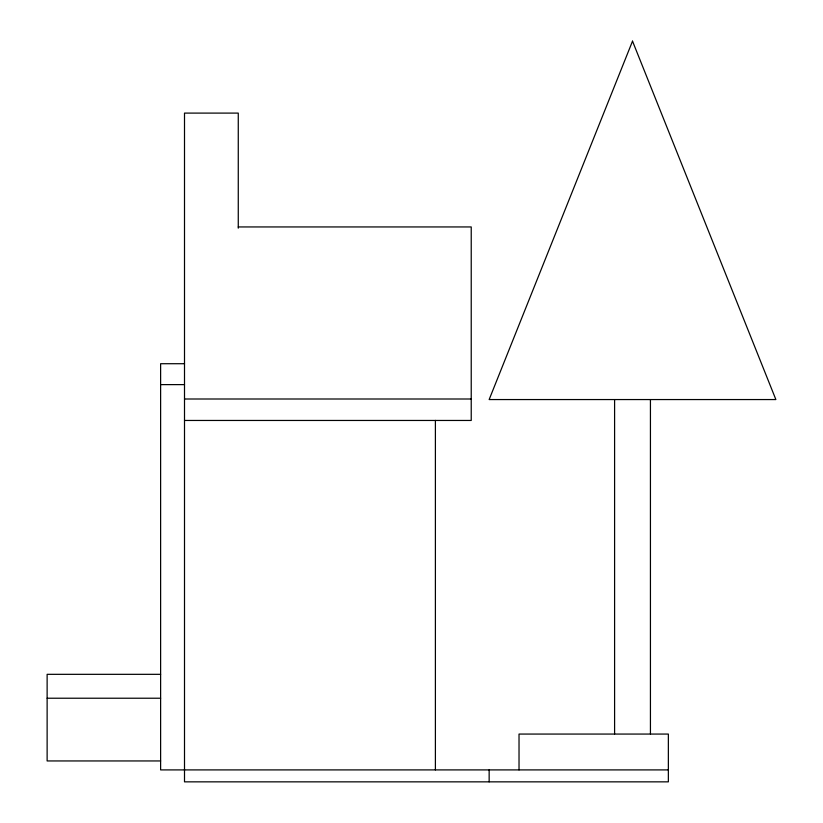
<?xml version="1.0" encoding="UTF-8"?>
<svg xmlns="http://www.w3.org/2000/svg" width="823" height="823" viewBox="0 0 823 823"><rect width="100%" height="100%" fill="white"/><g stroke="black" fill="none" stroke-linecap="round" stroke-linejoin="round"><path stroke-width="1.23" d="M238.269 226.942L471.229 226.942L471.229 420.46L184.506 420.46M184.506 363.715L160.619 363.715L160.619 769.906L668.358 769.906M160.619 384.619L184.506 384.619M184.506 399.001L471.229 399.001M160.619 674.325L47.127 674.325L47.127 760.946L160.619 760.946M47.127 698.223L160.619 698.223M650.437 399.556L650.437 733.9M614.596 399.556L614.596 733.9M519.025 769.906L519.025 734.065L668.358 734.065L668.358 781.85L184.506 781.85L184.506 113.101L238.269 113.101L238.269 228.166M489.15 769.906L489.15 781.85M435.398 420.409L435.398 769.906M632.517 41.15L489.15 399.556L775.873 399.556L632.517 41.15"/></g></svg>
